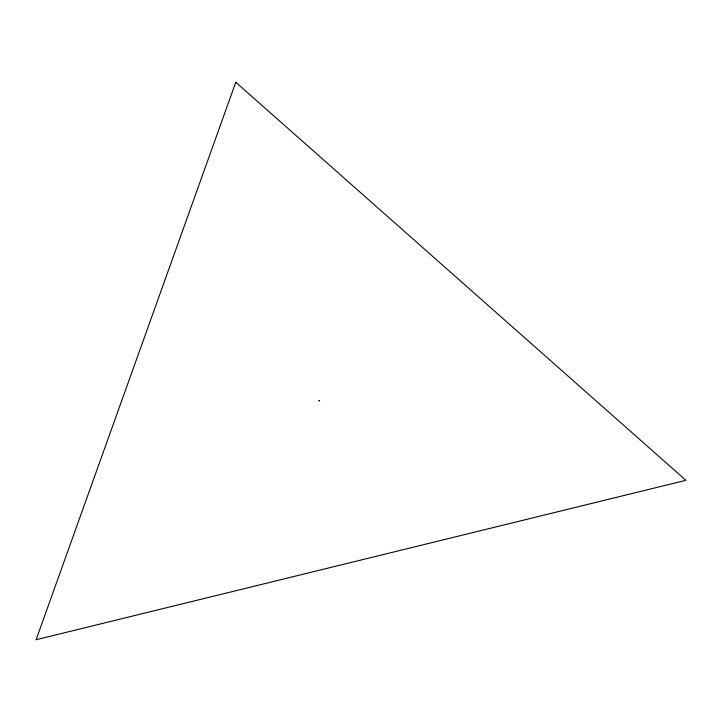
<?xml version="1.0" encoding="UTF-8"?>
<svg xmlns="http://www.w3.org/2000/svg" width="722" height="722" viewBox="0 0 722 722"><rect width="100%" height="100%" fill="white"/><g stroke="black" fill="none" stroke-linecap="round" stroke-linejoin="round"><path stroke-width="1.08" d="M235.778 82.263L36.1 639.737L685.9 480.311L235.778 82.263M319.178 400.448L318.98 401.008L319.629 400.845L319.178 400.448"/></g></svg>
